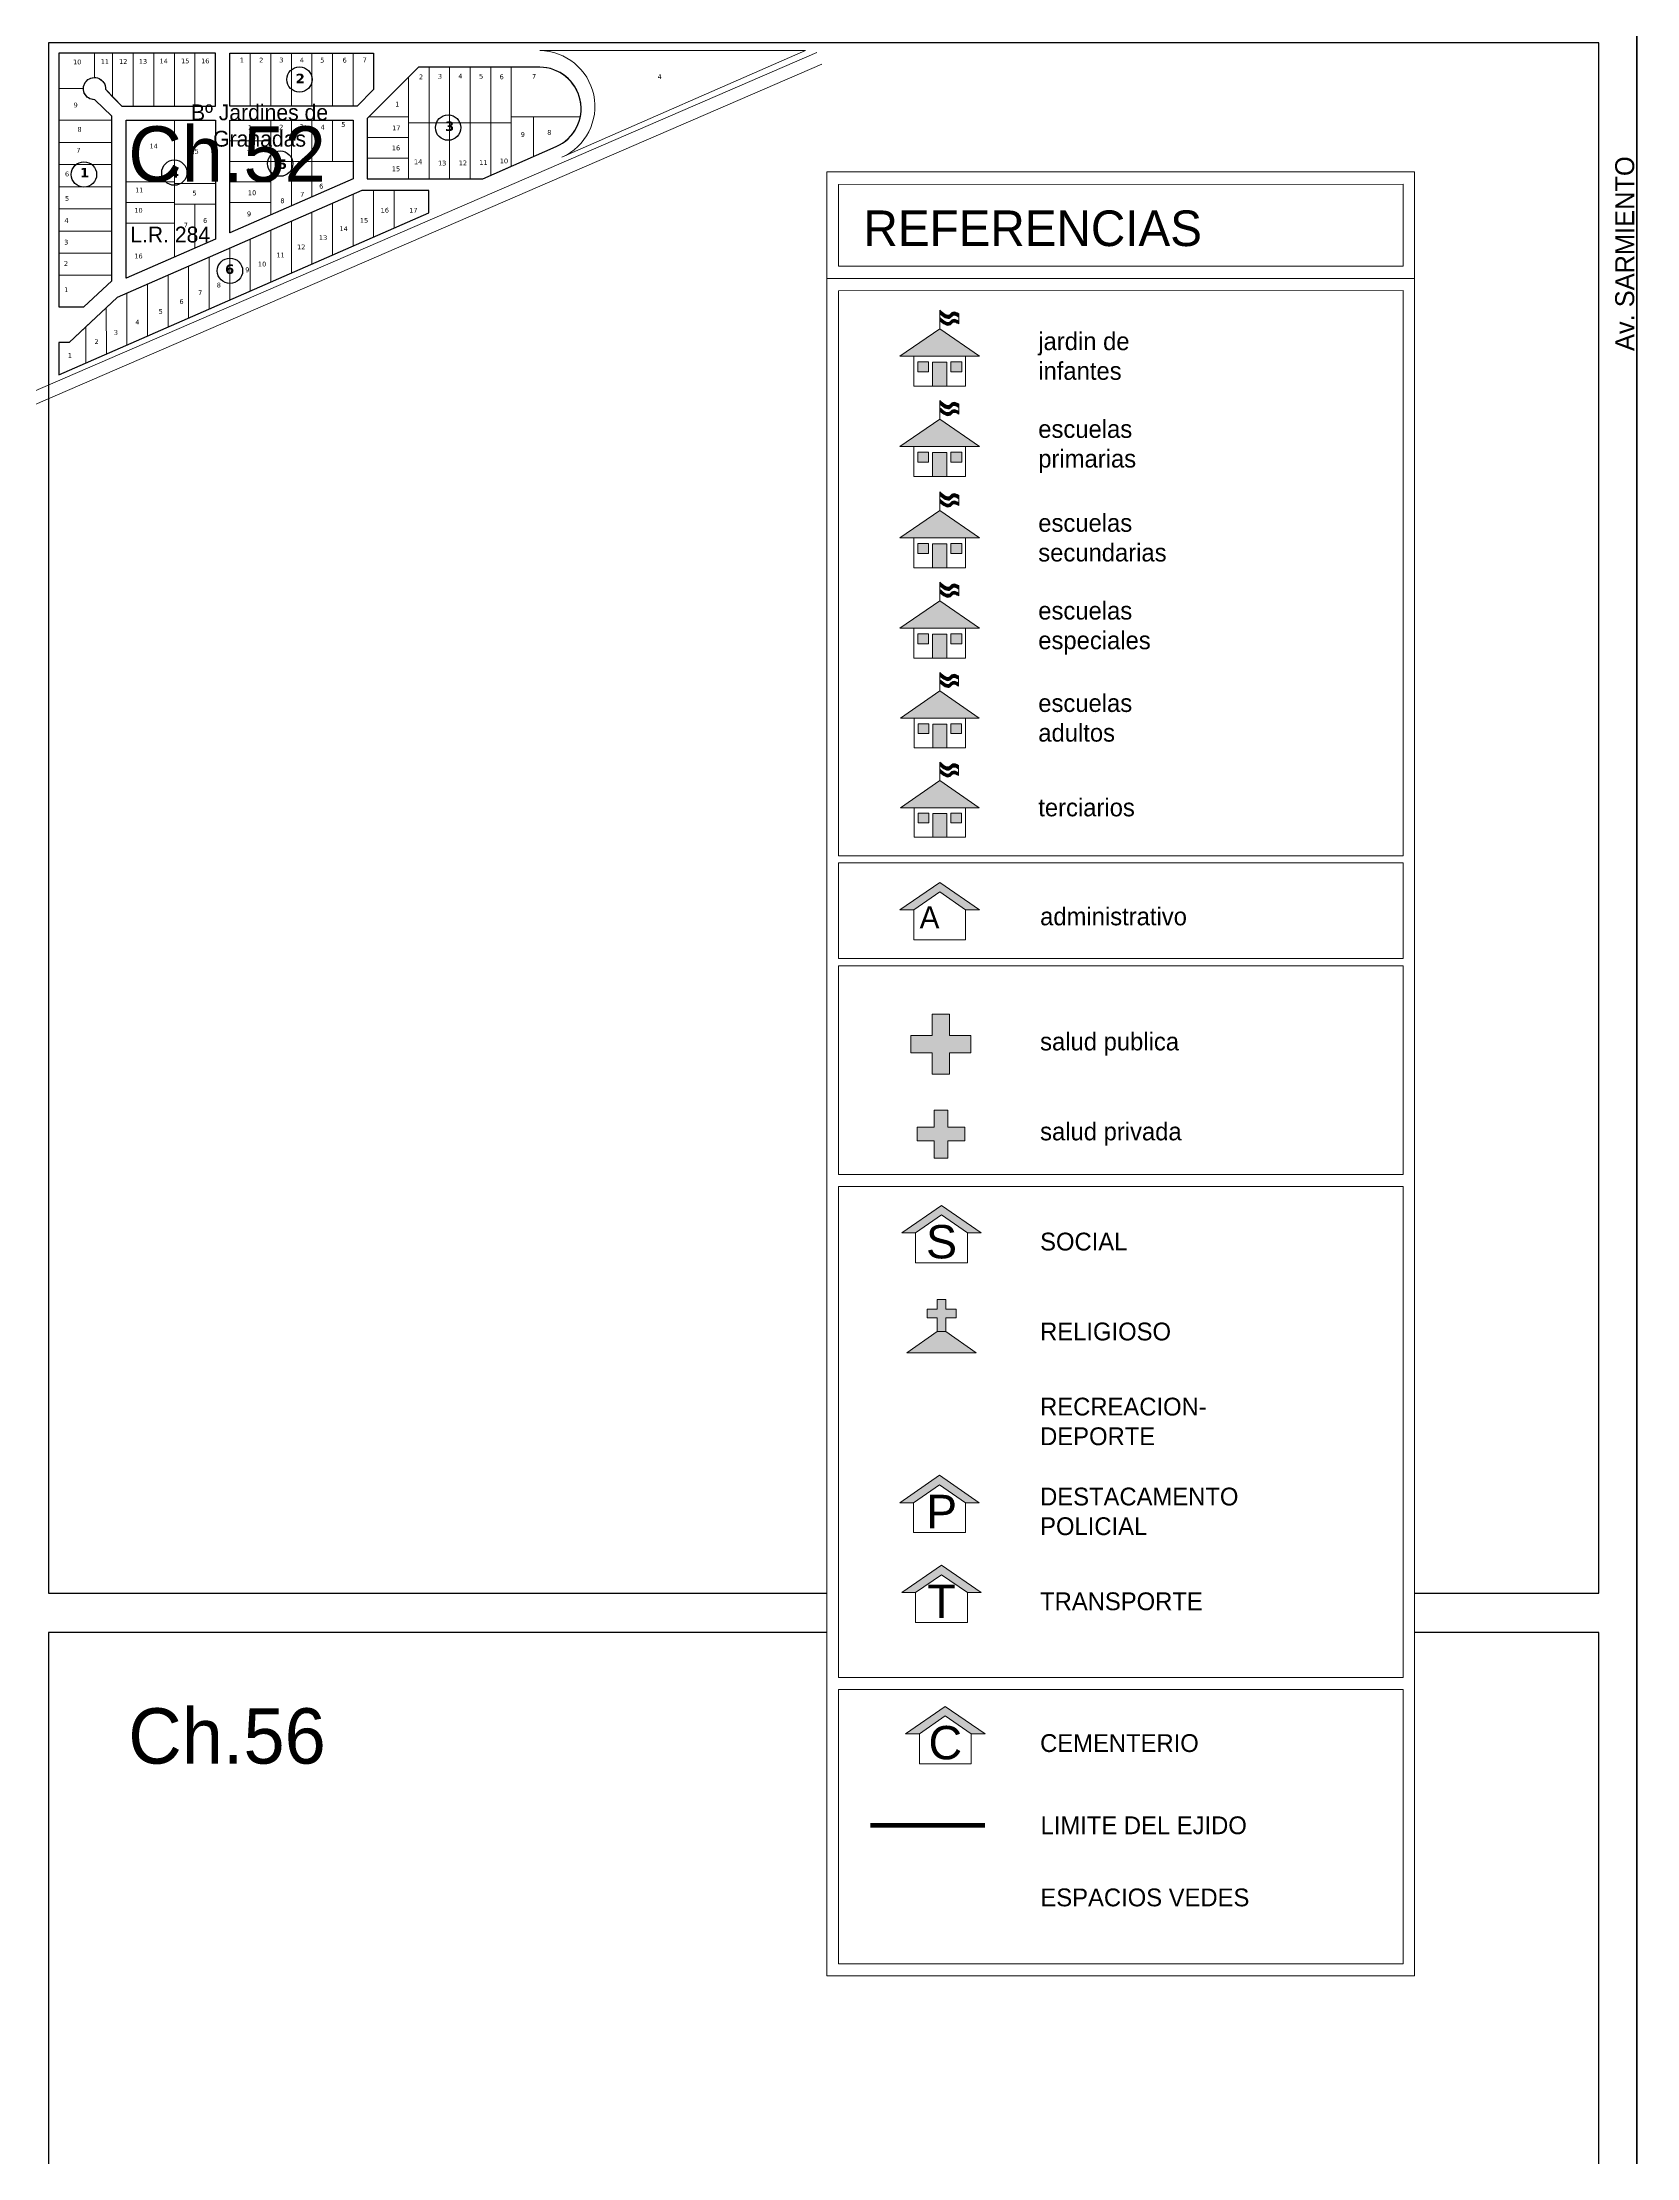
# Model space of a CAD drawing. Header units: millimetres. Extents: x 0 to 6558, y 60 to 10727.
# Drawn here: x 3196 to 4204, y 5063 to 6400 of the extents above; entities that cross this region are included whole.
import ezdxf
from ezdxf.enums import TextEntityAlignment as Align

# ---------------------------------------------------------------- set-up
doc = ezdxf.new("R2010")
doc.units = ezdxf.units.MM
doc.linetypes.add('ACAD_ISO03W100', pattern=[30, 12, -18])
for name, color, linetype in [('0 ESCUELAS ADULTOS', 244, 'Continuous'), ('0 ESPACIOS VERDES', 86, 'Continuous'), ('0 LIMITES', 7, 'Continuous'), ('0 NOMBRE DE CALLES', 255, 'Continuous'), ('0 N° DE MANZANA', 255, 'Continuous'), ('0 Nº DE LOTE', 251, 'Continuous'), ('0 SIG - CHACRAS', 253, 'Continuous'), ('0 SIG - MANZANAS', 253, 'Continuous'), ('TERCIARIO', 6, 'Continuous')]:
    doc.layers.add(name, color=color, linetype=linetype)
for name, color, linetype, lineweight in [('0 NOMBRE DE BARRIOS', 251, 'Continuous', 35), ('0 N° CHACRAS', 253, 'Continuous', 35), ('0 N° DE PARCELA', 255, 'Continuous', 25), ('0 SIG - PARCELAS', 252, 'Continuous', 18), ('EQUIPAMIENTOS', 10, 'Continuous', 18), ('RECUADRO', 7, 'Continuous', 18)]:
    doc.layers.add(name, color=color, linetype=linetype, lineweight=lineweight)
doc.styles.get("Standard").update_dxf_attribs({"font": 'arial.ttf'})
doc.styles.add('STYLE1', font='arial.ttf')

# ---------------------------------------------------------------- blocks, each defined once
blk = doc.blocks.new('A$C60985E54')
at = {"layer": 'EQUIPAMIENTOS', "linetype": 'Continuous'}
h = blk.add_hatch(color=130, dxfattribs=at)
edge = h.paths.add_edge_path()
edge.add_spline(control_points=[(13.06, 16.13), (12.6, 16.4), (11.85, 16.82), (10.79, 15.28), (9.68, 16.19), (8.84, 16.88)], knot_values=[0, 0, 0, 0, 2.102185, 3.349937, 7.23201, 7.23201, 7.23201, 7.23201], degree=3, periodic=0)
edge.add_line((8.84, 16.88), (8.84, 16.13))
edge.add_spline(control_points=[(8.84, 16.13), (9.68, 15.44), (10.79, 14.53), (11.85, 16.06), (12.6, 15.64), (13.06, 15.38)], knot_values=[0, 0, 0, 0, 3.882072, 5.129825, 7.23201, 7.23201, 7.23201, 7.23201], degree=3, periodic=0)
edge.add_line((13.06, 15.38), (13.06, 16.13))
edge = h.paths.add_edge_path()
edge.add_spline(control_points=[(13.06, 14.53), (12.6, 14.79), (11.85, 15.21), (10.79, 13.67), (9.68, 14.59), (8.84, 15.28)], knot_values=[0, 0, 0, 0, 2.102185, 3.349937, 7.23201, 7.23201, 7.23201, 7.23201], degree=3, periodic=0)
edge.add_line((8.84, 15.28), (8.84, 14.61))
edge.add_spline(control_points=[(8.84, 14.61), (9.68, 13.92), (10.79, 13.01), (11.85, 14.55), (12.6, 14.12), (13.06, 13.86)], knot_values=[0, 0, 0, 0, 3.882072, 5.129825, 7.23201, 7.23201, 7.23201, 7.23201], degree=3, periodic=0)
edge.add_line((13.06, 13.86), (13.06, 14.53))
at = {"layer": 'EQUIPAMIENTOS'}
blk.add_hatch(color=256, dxfattribs=at).paths.add_polyline_path([(17.68, 6.65), (8.84, 12.76), (0, 6.65)])
h = blk.add_hatch(color=256, dxfattribs=at)
h.paths.add_polyline_path([(3.96, 5.4), (3.96, 3.23), (6.37, 3.23), (6.37, 5.4)])
h.paths.add_polyline_path([(10.42, 5.32), (7.26, 5.32), (7.26, 0), (10.42, 0)])
h.paths.add_polyline_path([(13.73, 5.4), (11.31, 5.4), (11.31, 3.23), (13.73, 3.23)])
for p, q in [((8.84, 12.76), (8.84, 16.88)), ((8.84, 12.76), (17.68, 6.65)), ((0, 6.65), (17.68, 6.65))]:
    blk.add_line(p, q, dxfattribs=at)
at = {"layer": 'EQUIPAMIENTOS', "color": 130, "linetype": 'Continuous'}
blk.add_line((13.06, 16.13), (13.06, 13.86), dxfattribs=at)
at = {"layer": 'EQUIPAMIENTOS', "linetype": 'Continuous'}
blk.add_line((8.84, 12.76), (0, 6.65), dxfattribs=at)
at = {"layer": 'EQUIPAMIENTOS'}
blk.add_lwpolyline([(14.6, 6.65), (14.6, 0), (3.08, 0), (3.08, 6.65)], dxfattribs=at)
for points in [[(3.96, 5.4), (6.37, 5.4), (6.37, 3.23), (3.96, 3.23)], [(7.26, 5.32), (10.42, 5.32), (10.42, 0), (7.26, 0)], [(13.73, 5.4), (11.31, 5.4), (11.31, 3.23), (13.73, 3.23)]]:
    blk.add_lwpolyline(points, close=True, dxfattribs=at)
at = {"layer": 'EQUIPAMIENTOS', "color": 130, "linetype": 'Continuous'}
for points in [[(8.84, 16.88), (11.15, 15.96), (11.76, 16.48), (13.06, 16.13)], [(8.84, 16.13), (11.15, 15.2), (11.76, 15.73), (13.06, 15.38)], [(8.84, 15.28), (11.15, 14.35), (11.76, 14.87), (13.06, 14.53)], [(8.84, 14.61), (11.15, 13.69), (11.76, 14.21), (13.06, 13.86)]]:
    blk.add_spline(points, degree=3, dxfattribs=at)
blk = doc.blocks.new('A$C21BF7D2A')
at = {"layer": 'EQUIPAMIENTOS', "linetype": 'Continuous'}
h = blk.add_hatch(color=130, dxfattribs=at)
edge = h.paths.add_edge_path()
edge.add_spline(control_points=[(13.06, 16.13), (12.6, 16.4), (11.85, 16.82), (10.79, 15.28), (9.68, 16.19), (8.84, 16.88)], knot_values=[0, 0, 0, 0, 2.102185, 3.349937, 7.23201, 7.23201, 7.23201, 7.23201], degree=3, periodic=0)
edge.add_line((8.84, 16.88), (8.84, 16.13))
edge.add_spline(control_points=[(8.84, 16.13), (9.68, 15.44), (10.79, 14.53), (11.85, 16.06), (12.6, 15.64), (13.06, 15.38)], knot_values=[0, 0, 0, 0, 3.882072, 5.129825, 7.23201, 7.23201, 7.23201, 7.23201], degree=3, periodic=0)
edge.add_line((13.06, 15.38), (13.06, 16.13))
edge = h.paths.add_edge_path()
edge.add_spline(control_points=[(13.06, 14.53), (12.6, 14.79), (11.85, 15.21), (10.79, 13.67), (9.68, 14.59), (8.84, 15.28)], knot_values=[0, 0, 0, 0, 2.102185, 3.349937, 7.23201, 7.23201, 7.23201, 7.23201], degree=3, periodic=0)
edge.add_line((8.84, 15.28), (8.84, 14.61))
edge.add_spline(control_points=[(8.84, 14.61), (9.68, 13.92), (10.79, 13.01), (11.85, 14.55), (12.6, 14.12), (13.06, 13.86)], knot_values=[0, 0, 0, 0, 3.882072, 5.129825, 7.23201, 7.23201, 7.23201, 7.23201], degree=3, periodic=0)
edge.add_line((13.06, 13.86), (13.06, 14.53))
at = {"layer": 'EQUIPAMIENTOS'}
blk.add_hatch(color=256, dxfattribs=at).paths.add_polyline_path([(17.68, 6.65), (8.84, 12.76), (0, 6.65)])
h = blk.add_hatch(color=256, dxfattribs=at)
h.paths.add_polyline_path([(3.96, 5.4), (3.96, 3.23), (6.37, 3.23), (6.37, 5.4)])
h.paths.add_polyline_path([(10.42, 5.32), (7.26, 5.32), (7.26, 0), (10.42, 0)])
h.paths.add_polyline_path([(13.73, 5.4), (11.31, 5.4), (11.31, 3.23), (13.73, 3.23)])
for p, q in [((8.84, 12.76), (8.84, 16.88)), ((8.84, 12.76), (0, 6.65)), ((8.84, 12.76), (17.68, 6.65)), ((0, 6.65), (17.68, 6.65))]:
    blk.add_line(p, q, dxfattribs=at)
at = {"layer": 'EQUIPAMIENTOS', "color": 130, "linetype": 'Continuous'}
blk.add_line((13.06, 16.13), (13.06, 13.86), dxfattribs=at)
at = {"layer": 'EQUIPAMIENTOS'}
blk.add_lwpolyline([(14.6, 6.65), (14.6, 0), (3.08, 0), (3.08, 6.65)], dxfattribs=at)
for points in [[(3.96, 5.4), (6.37, 5.4), (6.37, 3.23), (3.96, 3.23)], [(7.26, 5.32), (10.42, 5.32), (10.42, 0), (7.26, 0)], [(13.73, 5.4), (11.31, 5.4), (11.31, 3.23), (13.73, 3.23)]]:
    blk.add_lwpolyline(points, close=True, dxfattribs=at)
at = {"layer": 'EQUIPAMIENTOS', "color": 130, "linetype": 'Continuous'}
for points in [[(8.84, 16.88), (11.15, 15.96), (11.76, 16.48), (13.06, 16.13)], [(8.84, 16.13), (11.15, 15.2), (11.76, 15.73), (13.06, 15.38)], [(8.84, 15.28), (11.15, 14.35), (11.76, 14.87), (13.06, 14.53)], [(8.84, 14.61), (11.15, 13.69), (11.76, 14.21), (13.06, 13.86)]]:
    blk.add_spline(points, degree=3, dxfattribs=at)
blk = doc.blocks.new('ESCUELA')
at = {"linetype": 'Continuous'}
h = blk.add_hatch(color=130, dxfattribs=at)
edge = h.paths.add_edge_path()
edge.add_spline(control_points=[(-7.8, 81.5), (-10.1, 82.8), (-13.9, 84.9), (-19.3, 77.2), (-24.9, 81.8), (-29.1, 85.3)], knot_values=[0, 0, 0, 0, 2.102185, 3.349937, 7.23201, 7.23201, 7.23201, 7.23201], degree=3, periodic=0)
edge.add_line((-29.1, 85.3), (-29.1, 81.5))
edge.add_spline(control_points=[(-29.1, 81.5), (-24.9, 78), (-19.3, 73.4), (-13.9, 81.1), (-10.1, 79), (-7.8, 77.7)], knot_values=[0, 0, 0, 0, 3.882072, 5.129825, 7.23201, 7.23201, 7.23201, 7.23201], degree=3, periodic=0)
edge.add_line((-7.8, 77.7), (-7.8, 81.5))
edge = h.paths.add_edge_path()
edge.add_spline(control_points=[(-7.8, 73.4), (-10.1, 74.7), (-13.9, 76.8), (-19.3, 69.1), (-24.9, 73.7), (-29.1, 77.2)], knot_values=[0, 0, 0, 0, 2.102185, 3.349937, 7.23201, 7.23201, 7.23201, 7.23201], degree=3, periodic=0)
edge.add_line((-29.1, 77.2), (-29.1, 73.8))
edge.add_spline(control_points=[(-29.1, 73.8), (-24.9, 70.3), (-19.3, 65.7), (-13.9, 73.5), (-10.1, 71.3), (-7.8, 70)], knot_values=[0, 0, 0, 0, 3.882072, 5.129825, 7.23201, 7.23201, 7.23201, 7.23201], degree=3, periodic=0)
edge.add_line((-7.8, 70), (-7.8, 73.4))
blk.add_hatch(color=256, dxfattribs=at).paths.add_polyline_path([(15.5, 33.6), (-29.1, 64.4), (-73.8, 33.6)])
h = blk.add_hatch(color=256, dxfattribs=at)
h.paths.add_polyline_path([(-53.8, 27.3), (-53.8, 16.3), (-41.6, 16.3), (-41.6, 27.3)])
h.paths.add_polyline_path([(-21.1, 26.9), (-37.1, 26.9), (-37.1, 0), (-21.1, 0)])
h.paths.add_polyline_path([(-4.4, 27.3), (-16.7, 27.3), (-16.7, 16.3), (-4.4, 16.3)])
for p, q in [((-29.1, 64.4), (-29.1, 85.3)), ((-29.1, 64.4), (-73.8, 33.6)), ((-29.1, 64.4), (15.5, 33.6)), ((-73.8, 33.6), (15.5, 33.6))]:
    blk.add_line(p, q, dxfattribs=at)
at = {"color": 130, "linetype": 'Continuous'}
blk.add_line((-7.8, 81.5), (-7.8, 70), dxfattribs=at)
at = {"linetype": 'Continuous'}
blk.add_lwpolyline([(0, 33.6), (0, 0), (-58.2, 0), (-58.2, 33.6)], dxfattribs=at)
for points in [[(-53.8, 27.3), (-41.6, 27.3), (-41.6, 16.3), (-53.8, 16.3)], [(-37.1, 26.9), (-21.1, 26.9), (-21.1, 0), (-37.1, 0)], [(-4.4, 27.3), (-16.7, 27.3), (-16.7, 16.3), (-4.4, 16.3)]]:
    blk.add_lwpolyline(points, close=True, dxfattribs=at)
at = {"color": 130, "linetype": 'Continuous'}
for points in [[(-29.1, 85.3), (-17.4, 80.6), (-14.4, 83.2), (-7.8, 81.5)], [(-29.1, 81.5), (-17.4, 76.8), (-14.4, 79.4), (-7.8, 77.7)], [(-29.1, 77.2), (-17.4, 72.5), (-14.4, 75.1), (-7.8, 73.4)], [(-29.1, 73.8), (-17.4, 69.1), (-14.4, 71.8), (-7.8, 70)]]:
    blk.add_spline(points, degree=3, dxfattribs=at)
blk = doc.blocks.new('SALUD')
blk.add_hatch(color=256).paths.add_polyline_path([(24, 63.1), (24, 93.1), (0, 93.1), (0, 63.1), (-30, 63.1), (-30, 39.1), (0, 39.1), (0, 9.1), (24, 9.1), (24, 39.1), (54, 39.1), (54, 63.1)])
blk.add_lwpolyline([(24, 63.1), (24, 93.1), (0, 93.1), (0, 63.1), (-30, 63.1), (-30, 39.1), (0, 39.1), (0, 9.1), (24, 9.1), (24, 39.1), (54, 39.1), (54, 63.1), (24, 63.1), (24, 93.1), (0, 93.1)])
blk = doc.blocks.new('SOCIAL')
at = {"linetype": 'Continuous'}
blk.add_hatch(color=256, dxfattribs=at).paths.add_polyline_path([(0, 32.6), (-35.7, 7.9), (-23.3, 7.9), (0, 24), (23.3, 7.9), (35.7, 7.9)])
for p, q in [((0, 32.6), (-35.7, 7.9)), ((0, 24), (-23.3, 7.9)), ((0, 32.6), (35.7, 7.9)), ((0, 24), (23.3, 7.9)), ((-35.7, 7.9), (-23.3, 7.9)), ((23.3, 7.9), (35.7, 7.9))]:
    blk.add_line(p, q, dxfattribs=at)
blk.add_lwpolyline([(23.3, 7.9), (23.3, -19), (-23.3, -19), (-23.3, 7.9)], dxfattribs=at)
at = {"linetype": 'Continuous', "style": 'STYLE1'}
blk.add_text('S', height=30, dxfattribs=at).set_placement((0, 0), align=Align.MIDDLE)
blk = doc.blocks.new('IGLESIA')
at = {"linetype": 'Continuous'}
for points in [[(-4.8, 49.2), (-16.3, 49.2), (-16.3, 39.6), (-4.8, 39.6), (-4.8, 24), (4.8, 24), (4.8, 39.6), (16.3, 39.6), (16.3, 49.2), (4.8, 49.2), (4.8, 60), (-4.8, 60)], [(4.8, 24), (-4.8, 24), (-39, 0), (39, 0)]]:
    blk.add_hatch(color=256, dxfattribs=at).paths.add_polyline_path(points)
for p, q in [((-16.3, 49.2), (-16.3, 39.6)), ((-4.8, 49.2), (-16.3, 49.2)), ((-4.8, 60), (-4.8, 49.2)), ((-4.8, 60), (4.8, 60)), ((4.8, 60), (4.8, 49.2)), ((4.8, 49.2), (16.3, 49.2)), ((16.3, 49.2), (16.3, 39.6)), ((-4.8, 24), (-39, 0)), ((-4.8, 39.6), (-16.3, 39.6)), ((-4.8, 39.6), (-4.8, 24)), ((-4.8, 24), (4.8, 24)), ((4.8, 39.6), (16.3, 39.6)), ((4.8, 39.6), (4.8, 24)), ((4.8, 24), (39, 0)), ((-39, 0), (39, 0))]:
    blk.add_line(p, q, dxfattribs=at)
blk = doc.blocks.new('COMISARIA')
at = {"linetype": 'Continuous'}
blk.add_hatch(color=256, dxfattribs=at).paths.add_polyline_path([(-1.9, 32.6), (-37.6, 7.9), (-25.2, 7.9), (-1.9, 24), (21.4, 7.9), (33.8, 7.9)])
for p, q in [((-1.9, 32.6), (-37.6, 7.9)), ((-1.9, 24), (-25.2, 7.9)), ((-1.9, 32.6), (33.8, 7.9)), ((-1.9, 24), (21.4, 7.9)), ((-37.6, 7.9), (-25.2, 7.9)), ((21.4, 7.9), (33.8, 7.9))]:
    blk.add_line(p, q, dxfattribs=at)
blk.add_lwpolyline([(21.4, 7.9), (21.4, -19), (-25.2, -19), (-25.2, 7.9)], dxfattribs=at)
at = {"linetype": 'Continuous', "style": 'STYLE1'}
blk.add_text('P', height=30, dxfattribs=at).set_placement((0, 0), align=Align.MIDDLE)
blk = doc.blocks.new('TRANSPORTE')
at = {"linetype": 'Continuous'}
blk.add_hatch(color=256, dxfattribs=at).paths.add_polyline_path([(0, 32.6), (-35.7, 7.9), (-23.3, 7.9), (0, 24), (23.3, 7.9), (35.7, 7.9)])
for p, q in [((0, 32.6), (-35.7, 7.9)), ((0, 24), (-23.3, 7.9)), ((0, 32.6), (35.7, 7.9)), ((0, 24), (23.3, 7.9)), ((-35.7, 7.9), (-23.3, 7.9)), ((23.3, 7.9), (35.7, 7.9))]:
    blk.add_line(p, q, dxfattribs=at)
blk.add_lwpolyline([(23.3, 7.9), (23.3, -19), (-23.3, -19), (-23.3, 7.9)], dxfattribs=at)
at = {"linetype": 'Continuous', "style": 'STYLE1'}
blk.add_text('T', height=30, dxfattribs=at).set_placement((0, 0), align=Align.MIDDLE)
blk = doc.blocks.new('A$C6DEA108D')
at = {"layer": 'EQUIPAMIENTOS', "linetype": 'Continuous'}
blk.add_hatch(color=256, dxfattribs=at).paths.add_polyline_path([(35.7, 51.5), (0, 26.9), (12.4, 26.9), (35.7, 43), (59, 26.9), (71.4, 26.9)])
for p, q in [((35.7, 51.5), (0, 26.9)), ((35.7, 43), (12.4, 26.9)), ((35.7, 51.5), (71.4, 26.9)), ((35.7, 43), (59, 26.9)), ((0, 26.9), (12.4, 26.9)), ((59, 26.9), (71.4, 26.9))]:
    blk.add_line(p, q, dxfattribs=at)
blk.add_lwpolyline([(59, 26.9), (59, 0), (12.4, 0), (12.4, 26.9)], dxfattribs=at)
at = {"layer": 'EQUIPAMIENTOS', "linetype": 'Continuous', "insert": (13.2, 20.2), "char_height": 12, "width": 75, "attachment_point": 4}
blk.add_mtext('{\\fBankGothic Lt BT|b0|i0|c0|p34; \\H1.667x;A}', dxfattribs=at)
blk = doc.blocks.new('A$C2DD257CE')
at = {"linetype": 'Continuous'}
blk.add_hatch(color=256, dxfattribs=at).paths.add_polyline_path([(35.7, 56.8), (0, 32.1), (12.4, 32.1), (35.7, 48.2), (59, 32.1), (71.4, 32.1)])
for p, q in [((35.7, 56.8), (0, 32.1)), ((35.7, 48.2), (12.4, 32.1)), ((35.7, 56.8), (71.4, 32.1)), ((35.7, 48.2), (59, 32.1)), ((0, 32.1), (12.4, 32.1)), ((59, 32.1), (71.4, 32.1))]:
    blk.add_line(p, q, dxfattribs=at)
blk.add_lwpolyline([(59, 32.1), (59, 5.2), (12.4, 5.2), (12.4, 32.1)], dxfattribs=at)
at = {"linetype": 'Continuous', "style": 'STYLE1'}
blk.add_text('C', height=30, dxfattribs=at).set_placement((35.7, 24.2), align=Align.MIDDLE)

msp = doc.modelspace()

# ---------------------------------------------------------------- linework, layer by layer
at = {"layer": '0 LIMITES', "color": 3, "linetype": 'ACAD_ISO03W100', "const_width": 3}
msp.add_lwpolyline([(3719.523, 5273.225), (3791.986, 5273.225)], dxfattribs=at)
at = {"layer": '0 N° DE MANZANA'}
for centre in [(3358.58, 6376.872), (3452.587, 6346.463), (3279.479, 6318.005), (3346.418, 6323.691), (3222.324, 6316.836), (3314.656, 6255.94)]:
    msp.add_circle(centre, 8, dxfattribs=at)
at = {"layer": '0 SIG - CHACRAS'}
for points in [[(4179.979, 5420.105), (4179.979, 5420.105), (4179.979, 6400.105), (3199.979, 6400.105), (3199.979, 5420.105), (3691.924, 5420.105)], [(4063.442, 5420.105), (4179.979, 5420.105)], [(3691.924, 5395.105), (3199.979, 5395.105), (3199.979, 4415.105), (4179.979, 4415.105), (4179.979, 4726.868)], [(4179.979, 4726.868), (4179.979, 5395.105), (4063.442, 5395.105)]]:
    msp.add_lwpolyline(points, dxfattribs=at)
at = {"layer": '0 SIG - MANZANAS'}
for points in [[(3235.969, 6370.732), (3246.339, 6360.105), (3305.479, 6360.105), (3305.479, 6393.605), (3206.479, 6393.605), (3206.479, 6233.105), (3222.349, 6233.105), (3239.979, 6249.545), (3239.979, 6353.745), (3229.232, 6364.109, -2.57576131)], [(3520.965, 6334.474, 0.81244708), (3510.459, 6384.605), (3433.839, 6384.605), (3401.479, 6352.245), (3401.479, 6314.185), (3474.609, 6314.185), (3520.953, 6334.469)]]:
    msp.add_lwpolyline(points, format="xyb", close=True, dxfattribs=at)
for points in [[(3395.109, 6360.105), (3314.479, 6360.105), (3314.479, 6393.605), (3405.479, 6393.605), (3405.479, 6370.475)], [(3248.979, 6251.325), (3248.979, 6351.105), (3305.479, 6351.105), (3305.479, 6276.045)], [(3314.479, 6279.985), (3314.479, 6351.105), (3392.479, 6351.105), (3392.479, 6314.115)], [(3243.396, 6239.053), (3212.949, 6210.657), (3206.479, 6210.657), (3206.479, 6190.147), (3440.463, 6292.546), (3440.463, 6306.666), (3397.925, 6306.685)]]:
    msp.add_lwpolyline(points, close=True, dxfattribs=at)
at = {"layer": '0 SIG - PARCELAS'}
for p, q in [((1429.817, 5417.913), (3685.576, 6393.903)), ((1433.492, 5410.786), (3688.752, 6386.561))]:
    msp.add_line(p, q, dxfattribs=at)
for points in [[(3221.979, 6371.105), (3206.479, 6371.105), (3206.479, 6393.605), (3228.979, 6393.605), (3228.979, 6378.105, 0.41421356)], [(3228.979, 6378.105), (3228.979, 6393.605), (3240.479, 6393.605), (3240.479, 6365.975), (3235.969, 6370.732, 0.42991514)], [(3510.459, 6384.605), (3492.479, 6384.605), (3492.479, 6353.185), (3536.099, 6353.185, 0.47488088)], [(3221.979, 6371.105), (3206.479, 6371.105), (3206.479, 6351.105), (3239.979, 6351.105), (3239.979, 6353.745), (3229.232, 6364.109, -0.42485505)], [(3536.099, 6353.185), (3506.479, 6353.185), (3506.479, 6328.135), (3520.953, 6334.469, 0.24371049)]]:
    msp.add_lwpolyline(points, format="xyb", close=True, dxfattribs=at)
for points in [[(3240.479, 6365.975), (3240.479, 6393.605), (3253.479, 6393.605), (3253.479, 6360.105), (3246.339, 6360.105)], [(3253.479, 6393.605), (3266.479, 6393.605), (3266.479, 6360.105), (3253.479, 6360.105)], [(3266.479, 6393.605), (3279.479, 6393.605), (3279.479, 6360.105), (3266.479, 6360.105)], [(3279.479, 6393.605), (3292.479, 6393.605), (3292.479, 6360.105), (3279.479, 6360.105)], [(3292.479, 6393.605), (3305.479, 6393.605), (3305.479, 6360.105), (3292.479, 6360.105)], [(3314.479, 6393.605), (3327.479, 6393.605), (3327.479, 6360.105), (3314.479, 6360.105)], [(3327.479, 6393.605), (3340.479, 6393.605), (3340.479, 6360.105), (3327.479, 6360.105)], [(3340.479, 6393.605), (3353.479, 6393.605), (3353.479, 6360.105), (3340.479, 6360.105)], [(3353.479, 6393.605), (3366.479, 6393.605), (3366.479, 6360.105), (3353.479, 6360.105)], [(3366.479, 6393.605), (3379.479, 6393.605), (3379.479, 6360.105), (3366.479, 6360.105)], [(3379.479, 6393.605), (3392.479, 6393.605), (3392.479, 6360.105), (3379.479, 6360.105)], [(3395.109, 6360.105), (3392.479, 6360.105), (3392.479, 6393.605), (3405.479, 6393.605), (3405.479, 6370.475)], [(3433.839, 6384.605), (3440.479, 6384.605), (3440.479, 6349.395), (3427.479, 6349.395), (3427.479, 6378.245)], [(3440.479, 6384.605), (3453.479, 6384.605), (3453.479, 6349.395), (3440.479, 6349.395)], [(3453.479, 6384.605), (3466.479, 6384.605), (3466.479, 6349.395), (3453.479, 6349.395)], [(3466.479, 6384.605), (3479.479, 6384.605), (3479.479, 6349.395), (3466.479, 6349.395)], [(3479.479, 6384.605), (3492.479, 6384.605), (3492.479, 6349.395), (3479.479, 6349.395)], [(3427.479, 6378.245), (3427.479, 6353.185), (3402.419, 6353.185)], [(3402.419, 6353.185), (3427.479, 6353.185), (3427.479, 6340.185), (3401.479, 6340.185), (3401.479, 6352.245)], [(3506.479, 6328.135), (3506.479, 6353.185), (3492.479, 6353.185), (3492.479, 6322.005)], [(3206.479, 6351.105), (3239.979, 6351.105), (3239.979, 6337.105), (3206.479, 6337.105)], [(3248.979, 6312.105), (3279.479, 6312.105), (3279.479, 6351.105), (3248.979, 6351.105)], [(3279.479, 6311.105), (3305.479, 6311.105), (3305.479, 6351.105), (3279.479, 6351.105)], [(3314.479, 6351.105), (3340.479, 6351.105), (3340.479, 6338.105), (3314.479, 6338.105)], [(3340.479, 6325.105), (3353.479, 6325.105), (3353.479, 6351.105), (3340.479, 6351.105)], [(3353.479, 6325.105), (3366.479, 6325.105), (3366.479, 6351.105), (3353.479, 6351.105)], [(3366.479, 6325.105), (3379.479, 6325.105), (3379.479, 6351.105), (3366.479, 6351.105)], [(3379.479, 6325.105), (3392.479, 6325.105), (3392.479, 6351.105), (3379.479, 6351.105)], [(3427.479, 6349.395), (3440.479, 6349.395), (3440.479, 6314.185), (3427.479, 6314.185)], [(3440.479, 6349.395), (3453.479, 6349.395), (3453.479, 6314.185), (3440.479, 6314.185)], [(3453.479, 6349.395), (3466.479, 6349.395), (3466.479, 6314.185), (3453.479, 6314.185)], [(3479.479, 6316.315), (3479.479, 6349.395), (3466.479, 6349.395), (3466.479, 6314.185), (3474.609, 6314.185)], [(3492.479, 6322.005), (3492.479, 6349.395), (3479.479, 6349.395), (3479.479, 6316.315)], [(3206.479, 6337.105), (3239.979, 6337.105), (3239.979, 6323.105), (3206.479, 6323.105)], [(3314.479, 6338.105), (3340.479, 6338.105), (3340.479, 6325.105), (3314.479, 6325.105)], [(3314.479, 6325.105), (3340.479, 6325.105), (3340.479, 6312.105), (3314.479, 6312.105)], [(3340.479, 6291.355), (3340.479, 6325.105), (3353.479, 6325.105), (3353.479, 6297.045)], [(3353.479, 6297.045), (3353.479, 6325.105), (3366.479, 6325.105), (3366.479, 6302.735)], [(3366.479, 6302.735), (3366.479, 6325.105), (3392.479, 6325.105), (3392.479, 6314.115)], [(3206.479, 6323.105), (3239.979, 6323.105), (3239.979, 6309.105), (3206.479, 6309.105)], [(3248.979, 6299.105), (3279.479, 6299.105), (3279.479, 6312.105), (3248.979, 6312.105)], [(3314.479, 6312.105), (3340.479, 6312.105), (3340.479, 6299.105), (3314.479, 6299.105)], [(3206.479, 6309.105), (3239.979, 6309.105), (3239.979, 6295.105), (3206.479, 6295.105)], [(3248.979, 6286.105), (3279.479, 6286.105), (3279.479, 6299.105), (3248.979, 6299.105)], [(3279.479, 6311.105), (3305.479, 6311.105), (3305.479, 6298.105), (3279.479, 6298.105)], [(3314.479, 6279.985), (3314.479, 6299.105), (3340.479, 6299.105), (3340.479, 6291.365)], [(3366.476, 6292.918), (3366.478, 6260.168), (3379.478, 6265.857), (3379.475, 6298.607)], [(3379.475, 6298.607), (3379.478, 6265.857), (3392.477, 6271.546), (3392.475, 6304.296)], [(3392.475, 6304.296), (3392.477, 6271.546), (3405.477, 6277.235), (3405.475, 6306.685), (3397.925, 6306.685)], [(3405.475, 6306.685), (3405.477, 6277.235), (3418.477, 6282.924), (3418.477, 6306.684)], [(3418.475, 6306.684), (3418.477, 6282.924), (3440.463, 6292.546), (3440.463, 6306.666)], [(3206.479, 6295.105), (3239.979, 6295.105), (3239.979, 6281.105), (3206.479, 6281.105)], [(3248.979, 6251.325), (3248.979, 6286.105), (3279.479, 6286.105), (3279.479, 6264.675)], [(3292.479, 6270.355), (3292.479, 6298.105), (3279.479, 6298.105), (3279.479, 6264.675)], [(3305.479, 6276.045), (3305.479, 6298.105), (3292.479, 6298.105), (3292.479, 6270.355)], [(3340.476, 6281.539), (3340.479, 6248.789), (3353.478, 6254.479), (3353.476, 6287.229)], [(3353.476, 6287.229), (3353.478, 6254.479), (3366.478, 6260.168), (3366.476, 6292.918)], [(3206.479, 6281.105), (3239.979, 6281.105), (3239.979, 6267.105), (3206.479, 6267.105)], [(3314.477, 6270.161), (3314.479, 6237.411), (3327.479, 6243.1), (3327.477, 6275.85)], [(3327.477, 6275.85), (3327.479, 6243.1), (3340.479, 6248.789), (3340.476, 6281.539)], [(3206.479, 6267.105), (3239.979, 6267.105), (3239.979, 6253.105), (3206.479, 6253.105)], [(3275.478, 6253.094), (3275.48, 6220.344), (3288.48, 6226.033), (3288.478, 6258.783)], [(3288.478, 6258.783), (3288.48, 6226.033), (3301.48, 6231.722), (3301.478, 6264.472)], [(3301.478, 6264.472), (3301.48, 6231.722), (3314.479, 6237.411), (3314.477, 6270.161)], [(3239.979, 6249.545), (3239.979, 6253.105), (3206.479, 6253.105), (3206.479, 6233.105), (3222.349, 6233.105)], [(3249.479, 6241.716), (3249.481, 6208.966), (3262.481, 6214.655), (3262.479, 6247.405)], [(3262.479, 6247.405), (3262.481, 6214.655), (3275.48, 6220.344), (3275.478, 6253.094)], [(3223.48, 6220.478), (3223.482, 6197.588), (3236.482, 6203.277), (3236.48, 6232.607)], [(3236.48, 6232.607), (3236.482, 6203.277), (3249.481, 6208.966), (3249.479, 6241.716), (3243.396, 6239.053)], [(3223.48, 6220.478), (3212.949, 6210.657), (3206.479, 6210.657), (3206.479, 6190.147), (3223.482, 6197.588)]]:
    msp.add_lwpolyline(points, close=True, dxfattribs=at)
msp.add_lwpolyline([(3524.555, 6327.71, 0.80407084), (3510.454, 6395.105), (3678.554, 6395.105), (3524.555, 6327.71)], format="xyb", dxfattribs=at)
for points in [[(3401.479, 6340.185), (3427.479, 6340.185), (3427.479, 6327.185), (3401.479, 6327.185), (3401.479, 6340.185)], [(3401.479, 6327.185), (3427.479, 6327.185), (3427.479, 6314.185), (3401.479, 6314.185), (3401.479, 6327.185)]]:
    msp.add_lwpolyline(points, dxfattribs=at)
at = {"layer": 'RECUADRO', "color": 7, "lineweight": 60}
msp.add_lwpolyline([(0, 308.868), (4204, 308.868), (4204, 10726.868), (0, 10726.868)], close=True, dxfattribs=at)
at = {"layer": 'RECUADRO'}
for points in [[(4063.451, 6251.125), (3691.929, 6251.125), (3691.929, 6318.422), (4063.451, 6318.422)], [(3699.351, 6310.605), (4056.339, 6310.778), (4056.339, 6258.943), (3699.351, 6258.943)], [(3691.929, 6251.125), (4063.446, 6251.125), (4063.441, 5178.125), (3691.924, 5178.125)], [(3691.924, 6251.125), (4063.446, 6251.125), (4063.441, 5178.125), (3691.924, 5178.125)], [(3699.351, 6243.308), (4056.339, 6243.48), (4056.339, 5886.03), (3699.351, 5886.03)], [(3699.367, 5881.785), (4056.355, 5881.785), (4056.355, 5821.231), (3699.367, 5821.231)], [(3699.367, 5816.5), (4056.355, 5816.5), (4056.355, 5684.708), (3699.367, 5684.708)], [(3699.367, 5677.063), (4056.355, 5677.063), (4056.355, 5366.722), (3699.367, 5366.722)], [(3699.367, 5359.216), (4056.355, 5359.216), (4056.355, 5185.631), (3699.367, 5185.631)]]:
    msp.add_lwpolyline(points, close=True, dxfattribs=at)

# ---------------------------------------------------------------- block references
at = {"layer": '0 ESCUELAS ADULTOS', "xscale": 2.8125, "yscale": 2.8125, "zscale": 2.8125}
msp.add_blockref('A$C60985E54', (3738.493, 5954.466), dxfattribs=at)
at = {"layer": '0 ESPACIOS VERDES', "xscale": 0.703125, "yscale": 0.703125, "zscale": 0.703125}
msp.add_blockref('A$C6DEA108D', (3738.241, 5833.062), dxfattribs=at)
at = {"layer": 'EQUIPAMIENTOS', "linetype": 'Continuous'}
for name, p, xscale, yscale, zscale in [('ESCUELA', (3779.732, 6183), 0.562500000001819, 0.562500000001819, 0.562500000001819), ('ESCUELA', (3779.732, 6125.914), 0.562500000001819, 0.562500000001819, 0.562500000001819), ('ESCUELA', (3779.732, 6068.158), 0.562500000001819, 0.562500000001819, 0.562500000001819), ('ESCUELA', (3779.732, 6011.072), 0.562500000001819, 0.562500000001819, 0.562500000001819), ('SALUD', (3758.69, 5744.101), 0.4499999999998181, 0.4499999999998181, 0.4499999999998181), ('SALUD', (3759.857, 5691.845), 0.3600000000014916, 0.3600000000014916, 0.3600000000014916), ('SOCIAL', (3764.52, 5642.218), 0.703125, 0.703125, 0.703125), ('IGLESIA', (3764.52, 5571.869), 0.562500000001819, 0.562500000001819, 0.562500000001819), ('COMISARIA', (3764.52, 5471.671), 0.703125, 0.703125, 0.703125), ('TRANSPORTE', (3764.52, 5414.822), 0.703125, 0.703125, 0.703125)]:
    msp.add_blockref(name, p, dxfattribs=dict(at, xscale=xscale, yscale=yscale, zscale=zscale))
at = {"layer": 'EQUIPAMIENTOS', "xscale": 0.703125, "yscale": 0.703125, "zscale": 0.703125}
msp.add_blockref('A$C2DD257CE', (3741.807, 5308.54), dxfattribs=at)
at = {"layer": 'TERCIARIO', "xscale": 2.8125, "yscale": 2.8125, "zscale": 2.8125}
msp.add_blockref('A$C21BF7D2A', (3738.493, 5897.861), dxfattribs=at)

# ---------------------------------------------------------------- texts
at = {"layer": '0 NOMBRE DE BARRIOS', "linetype": 'Continuous', "lineweight": 25, "insert": (3333.358, 6347.699), "char_height": 10, "width": 338.88889, "attachment_point": 5}
msp.add_mtext('{\\fBankGothic Lt BT|b0|i0|c0|p34;Bº Jardines de\\PGranadas}', dxfattribs=at)
at = {"layer": '0 NOMBRE DE CALLES', "linetype": 'Continuous', "insert": (4196.495, 6205.275), "char_height": 12, "width": 783.33333, "attachment_point": 4, "rotation": 90}
msp.add_mtext('\\pt24;{\\fBankGothic Lt BT|b0|i0|c0|p34;Av. SARMIENTO}', dxfattribs=at)
at = {"layer": '0 N° CHACRAS', "linetype": 'Continuous', "char_height": 35, "width": 338.88889, "attachment_point": 4}
for s, insert in [('{\\fBankGothic Lt BT|b0|i0|c0|p34;Ch.52}', (3250.34, 6329.54)), ('{\\fBankGothic Lt BT|b0|i0|c0|p34;Ch.56}', (3250.34, 5329.54))]:
    msp.add_mtext(s, dxfattribs=dict(at, insert=insert))
at = {"layer": '0 N° DE MANZANA', "char_height": 6, "width": 338.88889, "attachment_point": 4}
for s, insert in [('{\\fVerdana|b1|i0|c0|p34;2}', (3356.197, 6377.501)), ('{\\fVerdana|b1|i0|c0|p34;3}', (3450.642, 6347.284)), ('{\\fVerdana|b1|i0|c0|p34;5}', (3344.969, 6323.266)), ('{\\fVerdana|b1|i0|c0|p34;1}', (3219.895, 6317.98)), ('{\\fVerdana|b1|i0|c0|p34;4}', (3276.592, 6317.834)), ('{\\fVerdana|b1|i0|c0|p34;6}', (3311.619, 6256.924))]:
    msp.add_mtext(s, dxfattribs=dict(at, insert=insert))
at = {"layer": '0 N° DE PARCELA', "char_height": 3, "attachment_point": 4, "style": 'STYLE1'}
for s, insert in [('\\pt3.9999;{\\fVerdana|b0|i0|c0|p34;10}', (3215.439, 6387.941)), ('\\pt3.9999;{\\fVerdana|b0|i0|c0|p34;11}', (3232.918, 6388.121)), ('\\pt3.9999;{\\fVerdana|b0|i0|c0|p34;12}', (3244.534, 6388.232)), ('\\pt3.9999;{\\fVerdana|b0|i0|c0|p34;13}', (3257.027, 6388.286)), ('\\pt3.9999;{\\fVerdana|b0|i0|c0|p34;14}', (3270.139, 6388.507)), ('\\pt3.9999;{\\fVerdana|b0|i0|c0|p34;15}', (3283.736, 6388.595)), ('\\pt3.9999;{\\fVerdana|b0|i0|c0|p34;16}', (3296.413, 6388.559)), ('\\pt4;{\\fVerdana|b0|i0|c0|p34;1}', (3320.821, 6389.149)), ('\\pt3.9999;{\\fVerdana|b0|i0|c0|p34;2}', (3333.112, 6389.149)), ('\\pt3.9999;{\\fVerdana|b0|i0|c0|p34;3}', (3345.836, 6389.151)), ('\\pt3.9999;{\\fVerdana|b0|i0|c0|p34;4}', (3358.747, 6389.151)), ('\\pt3.9999;{\\fVerdana|b0|i0|c0|p34;5}', (3371.658, 6389.047)), ('\\pt3.9999;{\\fVerdana|b0|i0|c0|p34;6}', (3385.808, 6389.047)), ('\\pt3.9999;{\\fVerdana|b0|i0|c0|p34;7}', (3398.513, 6389.254)), ('\\pt3.9999;{\\fVerdana|b0|i0|c0|p34;2}', (3434.154, 6378.53)), ('\\pt3.9999;{\\fVerdana|b0|i0|c0|p34;3}', (3446.09, 6378.861)), ('\\pt3.9999;{\\fVerdana|b0|i0|c0|p34;4}', (3459.021, 6379.027)), ('\\pt3.9999;{\\fVerdana|b0|i0|c0|p34;5}', (3472.127, 6378.865)), ('\\pt3.9999;{\\fVerdana|b0|i0|c0|p34;6}', (3485.058, 6378.534)), ('\\pt3.9999;{\\fVerdana|b0|i0|c0|p34;7}', (3505.615, 6378.865)), ('\\pt4;{\\fVerdana|b0|i0|c0|p34;4}', (3584.971, 6378.66)), ('\\pt3.9999;{\\fVerdana|b0|i0|c0|p34;9}', (3215.773, 6360.725)), ('\\pt4;{\\fVerdana|b0|i0|c0|p34;1}', (3419.155, 6361.297)), ('\\pt3.9999;{\\fVerdana|b0|i0|c0|p34;8}', (3218.232, 6345.36)), ('\\pt4;{\\fVerdana|b0|i0|c0|p34;1}', (3325.912, 6346.709)), ('\\pt3.9999;{\\fVerdana|b0|i0|c0|p34;2}', (3345.783, 6346.741)), ('\\pt3.9999;{\\fVerdana|b0|i0|c0|p34;3}', (3358.725, 6346.948)), ('\\pt3.9999;{\\fVerdana|b0|i0|c0|p34;4}', (3371.977, 6346.741)), ('\\pt3.9999;{\\fVerdana|b0|i0|c0|p34;5}', (3385.036, 6348.403)), ('\\pt3.9999;{\\fVerdana|b0|i0|c0|p34;17}', (3417.166, 6346.233)), ('\\pt3.9999;{\\fVerdana|b0|i0|c0|p34;9}', (3498.493, 6342.066)), ('\\pt3.9999;{\\fVerdana|b0|i0|c0|p34;8}', (3515.237, 6343.391)), ('\\pt3.9999;{\\fVerdana|b0|i0|c0|p34;7}', (3217.589, 6332.177)), ('\\pt3.9999;{\\fVerdana|b0|i0|c0|p34;14}', (3263.771, 6334.764)), ('\\pt3.9999;{\\fVerdana|b0|i0|c0|p34;15}', (3289.684, 6331.467)), ('\\pt3.9999;{\\fVerdana|b0|i0|c0|p34;12}', (3325.192, 6333.381)), ('\\pt3.9999;{\\fVerdana|b0|i0|c0|p34;16}', (3417.003, 6333.623)), ('\\pt3.9999;{\\fVerdana|b0|i0|c0|p34;14}', (3430.98, 6324.838)), ('\\pt3.9999;{\\fVerdana|b0|i0|c0|p34;13}', (3446.189, 6324.004)), ('\\pt3.9999;{\\fVerdana|b0|i0|c0|p34;12}', (3459.282, 6324.133)), ('\\pt3.9999;{\\fVerdana|b0|i0|c0|p34;11}', (3472.3, 6324.35)), ('\\pt3.9999;{\\fVerdana|b0|i0|c0|p34;10}', (3485.231, 6325.343)), ('\\pt3.9999;{\\fVerdana|b0|i0|c0|p34;6}', (3210.323, 6317.142)), ('\\pt3.9999;{\\fVerdana|b0|i0|c0|p34;11}', (3325.281, 6319.325)), ('\\pt3.9999;{\\fVerdana|b0|i0|c0|p34;15}', (3417.003, 6320.379)), ('\\pt3.9999;{\\fVerdana|b0|i0|c0|p34;5}', (3210.322, 6301.668)), ('\\pt3.9999;{\\fVerdana|b0|i0|c0|p34;11}', (3254.692, 6306.988)), ('\\pt3.9999;{\\fVerdana|b0|i0|c0|p34;5}', (3290.904, 6305.069)), ('\\pt3.9999;{\\fVerdana|b0|i0|c0|p34;10}', (3326.006, 6305.222)), ('\\pt3.9999;{\\fVerdana|b0|i0|c0|p34;8}', (3346.514, 6300.168)), ('\\pt3.9999;{\\fVerdana|b0|i0|c0|p34;7}', (3359.046, 6304.328)), ('\\pt3.9999;{\\fVerdana|b0|i0|c0|p34;6}', (3371.059, 6309.408)), ('\\pt3.9999;{\\fVerdana|b0|i0|c0|p34;4}', (3209.99, 6287.747)), ('\\pt3.9999;{\\fVerdana|b0|i0|c0|p34;10}', (3254.196, 6294.13)), ('\\pt3.9999;{\\fVerdana|b0|i0|c0|p34;7}', (3285.456, 6284.888)), ('\\pt3.9999;{\\fVerdana|b0|i0|c0|p34;6}', (3297.678, 6287.692)), ('\\pt3.9999;{\\fVerdana|b0|i0|c0|p34;9}', (3325.384, 6291.88)), ('\\pt4;{\\fVerdana|b0|i0|c0|p34;15}', (3396.797, 6287.784)), ('\\pt4;{\\fVerdana|b0|i0|c0|p34;16}', (3409.921, 6294.219)), ('\\pt4;{\\fVerdana|b0|i0|c0|p34;17}', (3427.972, 6294.219)), ('\\pt3.9999;{\\fVerdana|b0|i0|c0|p34;3}', (3209.784, 6274.016)), ('\\pt4;{\\fVerdana|b0|i0|c0|p34;12}', (3357.061, 6271.028)), ('\\pt4;{\\fVerdana|b0|i0|c0|p34;13}', (3370.914, 6276.856)), ('\\pt4;{\\fVerdana|b0|i0|c0|p34;14}', (3383.914, 6282.545)), ('\\pt3.9999;{\\fVerdana|b0|i0|c0|p34;2}', (3209.681, 6260.488)), ('\\pt3.9999;{\\fVerdana|b0|i0|c0|p34;16}', (3254.191, 6265.251)), ('\\pt4;{\\fVerdana|b0|i0|c0|p34;9}', (3324.32, 6256.534)), ('\\pt4;{\\fVerdana|b0|i0|c0|p34;10}', (3332.34, 6260.176)), ('\\pt4;{\\fVerdana|b0|i0|c0|p34;11}', (3344.006, 6265.883)), ('\\pt4;{\\fVerdana|b0|i0|c0|p34;1}', (3209.887, 6243.981)), ('\\pt4;{\\fVerdana|b0|i0|c0|p34;8}', (3306.286, 6246.913)), ('\\pt4;{\\fVerdana|b0|i0|c0|p34;5}', (3269.541, 6230.242)), ('\\pt4;{\\fVerdana|b0|i0|c0|p34;6}', (3282.712, 6236.471)), ('\\pt4;{\\fVerdana|b0|i0|c0|p34;7}', (3294.5, 6242.056)), ('\\pt4;{\\fVerdana|b0|i0|c0|p34;3}', (3241.227, 6217.008)), ('\\pt4;{\\fVerdana|b0|i0|c0|p34;4}', (3254.837, 6223.564)), ('\\pt4;{\\fVerdana|b0|i0|c0|p34;2}', (3228.954, 6211.18)), ('\\pt4;{\\fVerdana|b0|i0|c0|p34;1}', (3212.185, 6202.555))]:
    msp.add_mtext(s, dxfattribs=dict(at, insert=insert))
at = {"layer": '0 Nº DE LOTE', "insert": (3251.557, 6283.871), "char_height": 10, "width": 118.3044, "attachment_point": 1}
msp.add_mtext('{\\fBankGothic Lt BT|b0|i0|c0|p34;L.R. 284}', dxfattribs=at)
at = {"layer": 'EQUIPAMIENTOS', "insert": (3715.163, 6282.676), "char_height": 22.5, "attachment_point": 4}
msp.add_mtext('{\\fBankGothic Lt BT|b0|i0|c0|p34;\\C256;REFERENCIAS}', dxfattribs=at)
at = {"layer": 'EQUIPAMIENTOS', "char_height": 11.25, "attachment_point": 4}
for s, insert, width in [('{\\fBankGothic Lt BT|b0|i0|c0|p34;jardin de \\Pinfantes}', (3825.669, 6201.975), 231.0595), ('{\\fBankGothic Lt BT|b0|i0|c0|p34;escuelas\\Pprimarias }', (3825.669, 6144.889), 231.0595), ('{\\fBankGothic Lt BT|b0|i0|c0|p34;escuelas \\Psecundarias}', (3825.669, 6087.134), 231.0595), ('{\\fBankGothic Lt BT|b0|i0|c0|p34;escuelas\\Pespeciales}', (3825.669, 6030.047), 231.0595), ('{\\fBankGothic Lt BT|b0|i0|c0|p34;escuelas \\Padultos}', (3825.669, 5973.253), 231.0595), ('{\\fBankGothic Lt BT|b0|i0|c0|p34;terciarios}', (3825.669, 5916.648), 231.0595), ('{\\fBankGothic Lt BT|b0|i0|c0|p34;administrativo}', (3826.837, 5847.763), 52.73438), ('{\\fBankGothic Lt BT|b0|i0|c0|p34;salud publica}', (3826.837, 5767.068), 237.37597), ('{\\fBankGothic Lt BT|b0|i0|c0|p34;salud privada}', (3826.837, 5710.218), 278.25083), ('{\\fBankGothic Lt BT|b0|i0|c0|p34;SOCIAL}', (3826.832, 5642.218), 52.73438), ('{\\fBankGothic Lt BT|b0|i0|c0|p34;RELIGIOSO}', (3826.832, 5585.369), 52.73438), ('{\\fBankGothic Lt BT|b0|i0|c0|p34;RECREACION- DEPORTE}', (3826.832, 5528.52), 52.73438), ('{\\fBankGothic Lt BT|b0|i0|c0|p34;DESTACAMENTO POLICIAL}', (3826.832, 5471.671), 52.73438), ('{\\fBankGothic Lt BT|b0|i0|c0|p34;TRANSPORTE}', (3826.832, 5414.822), 52.73438), ('{\\fBankGothic Lt BT|b0|i0|c0|p34;CEMENTERIO}', (3826.837, 5325.194), 52.73438), ('{\\fBankGothic Lt BT|b0|i0|c0|p34;LIMITE DEL EJIDO}', (3827.113, 5273.225), 211.55937), ('{\\fBankGothic Lt BT|b0|i0|c0|p34;ESPACIOS VEDES}', (3827.027, 5227.632), 225.91811)]:
    msp.add_mtext(s, dxfattribs=dict(at, insert=insert, width=width))

doc.saveas('drawing.dxf')
